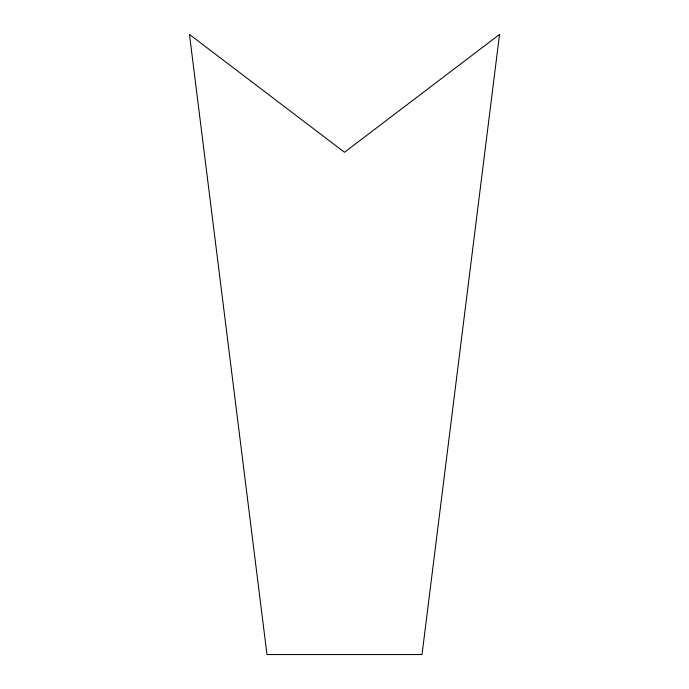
<?xml version="1.0" encoding="UTF-8"?>
<svg xmlns="http://www.w3.org/2000/svg" width="689" height="689" viewBox="0 0 689 689"><rect width="100%" height="100%" fill="white"/><g stroke="black" fill="none" stroke-linecap="round" stroke-linejoin="round"><path stroke-width="1.03" d="M499.525 34.45L422.012 654.55L266.988 654.55L189.475 34.45L344.5 152.269L499.525 34.45"/></g></svg>
